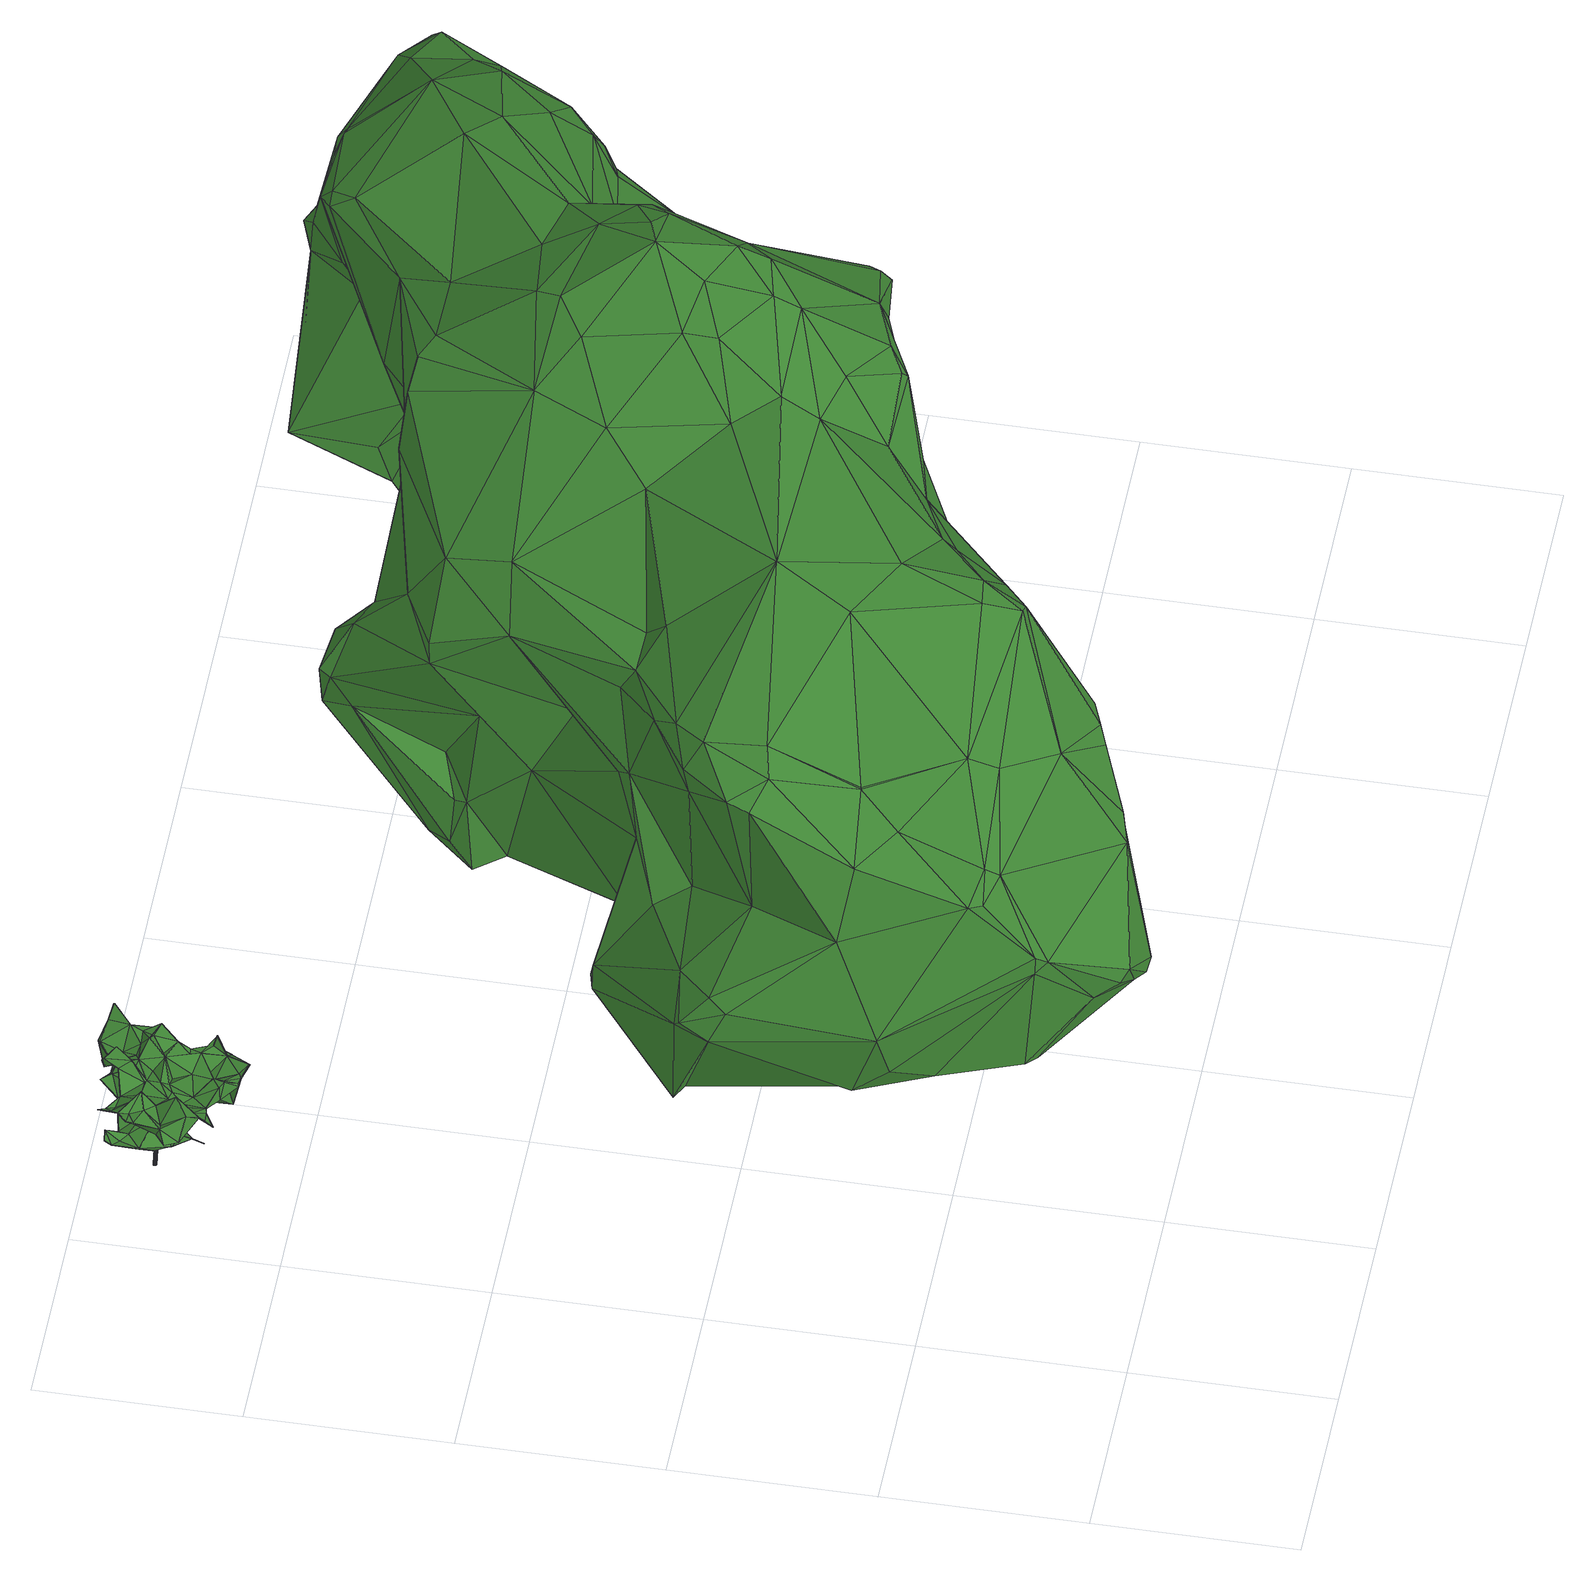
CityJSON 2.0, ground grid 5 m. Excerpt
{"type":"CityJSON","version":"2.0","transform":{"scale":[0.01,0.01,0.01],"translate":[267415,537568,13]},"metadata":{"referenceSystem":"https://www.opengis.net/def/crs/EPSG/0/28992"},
"CityObjects":{
"tree1":{"type":"SolitaryVegetationObject","attributes":{"gtid":627,"crown_width_m":3.7,"crown_median_z":15.9,"crown_r50_m":0.197,"crown_porosity":0.944,"trunk_H_m":2.72,"trunk_DBH_m":0.0849,"trunk_radius_m":0.0424,"trunk_base_height_m":13.18,"original_gtid":"629"},"geometry":[{"type":"Solid","lod":"3","boundaries":[[[[0,1,2]],[[3,4,5]],[[6,7,8]],[[9,10,11]],[[12,10,9]],[[13,14,15]],[[16,15,14]],[[17,18,19]],[[20,18,17]],[[15,16,21]],[[22,23,24]],[[25,26,27]],[[28,29,30]],[[31,29,28]],[[32,33,34]],[[35,15,36]],[[37,38,39]],[[0,2,40]],[[6,41,7]],[[42,41,6]],[[43,44,45]],[[46,45,44]],[[3,47,48]],[[49,50,51]],[[52,51,50]],[[53,54,55]],[[56,47,3]],[[0,57,58]],[[26,59,60]],[[61,9,62]],[[63,47,56]],[[8,64,65]],[[17,66,67]],[[68,67,66]],[[64,8,49]],[[51,64,49]],[[69,70,71]],[[72,73,25]],[[53,74,75]],[[76,74,53]],[[57,0,40]],[[77,78,79]],[[80,81,82]],[[80,82,83]],[[3,48,4]],[[84,85,86]],[[87,88,89]],[[90,91,88]],[[92,93,94]],[[95,96,45]],[[97,35,36]],[[98,99,100]],[[9,101,12]],[[23,84,24]],[[102,103,104]],[[0,58,1]],[[15,35,13]],[[105,106,75]],[[53,75,107]],[[2,1,108]],[[109,110,111]],[[112,113,114]],[[115,116,117]],[[42,118,41]],[[41,118,7]],[[119,120,94]],[[121,24,122]],[[54,121,122]],[[24,84,122]],[[123,124,125]],[[63,56,126]],[[115,127,116]],[[36,44,43]],[[96,95,128]],[[100,129,130]],[[121,54,131]],[[121,131,132]],[[113,72,62]],[[133,60,7]],[[134,133,118]],[[7,118,133]],[[40,135,136]],[[137,113,112]],[[5,138,139]],[[99,98,140]],[[56,141,126]],[[118,6,102]],[[118,42,6]],[[142,10,12]],[[102,104,138]],[[143,144,134]],[[13,35,97]],[[5,139,3]],[[145,146,147]],[[148,63,141]],[[63,126,141]],[[104,139,138]],[[22,149,23]],[[102,138,5]],[[150,151,78]],[[152,78,151]],[[152,151,150]],[[137,112,153]],[[36,108,154]],[[155,156,157]],[[158,159,160]],[[161,162,163]],[[102,6,103]],[[164,116,127]],[[165,116,164]],[[166,81,167]],[[168,45,169]],[[166,47,63]],[[166,48,47]],[[94,120,170]],[[134,171,170]],[[134,170,120]],[[171,94,170]],[[172,85,173]],[[102,5,118]],[[26,25,52]],[[158,160,174]],[[158,174,105]],[[117,116,165]],[[51,164,127]],[[108,175,2]],[[46,32,34]],[[176,177,66]],[[176,66,19]],[[53,55,76]],[[178,179,117]],[[127,64,51]],[[162,161,180]],[[30,181,182]],[[94,93,119]],[[86,172,173]],[[113,62,11]],[[183,184,185]],[[52,164,51]],[[43,96,128]],[[31,186,29]],[[187,29,186]],[[5,4,171]],[[5,171,118]],[[22,188,132]],[[24,188,22]],[[189,190,87]],[[43,175,108]],[[43,108,36]],[[180,158,162]],[[40,2,175]],[[136,135,191]],[[178,117,165]],[[136,192,40]],[[52,50,59]],[[26,52,59]],[[49,59,50]],[[61,72,193]],[[8,7,60]],[[105,194,158]],[[195,196,197]],[[174,39,38]],[[88,155,89]],[[88,101,155]],[[198,98,100]],[[141,199,148]],[[104,199,139]],[[103,6,195]],[[131,54,53]],[[49,60,59]],[[8,60,49]],[[27,26,60]],[[145,82,146]],[[94,4,200]],[[105,75,201]],[[163,162,202]],[[203,204,205]],[[119,193,120]],[[147,206,205]],[[73,72,113]],[[176,207,130]],[[140,71,70]],[[101,88,91]],[[101,91,181]],[[181,208,101]],[[174,209,110]],[[108,185,210]],[[1,185,108]],[[30,29,150]],[[37,33,32]],[[60,133,144]],[[109,186,31]],[[44,186,109]],[[140,211,71]],[[122,55,54]],[[76,55,122]],[[212,213,214]],[[215,18,20]],[[153,112,177]],[[178,165,129]],[[58,185,1]],[[216,217,218]],[[150,217,216]],[[37,190,21]],[[143,25,144]],[[195,125,124]],[[183,185,218]],[[40,185,57]],[[218,185,40]],[[219,100,220]],[[219,78,100]],[[40,192,218]],[[187,189,29]],[[160,9,61]],[[98,211,140]],[[19,211,98]],[[107,169,45]],[[78,179,178]],[[204,221,77]],[[222,77,221]],[[222,221,204]],[[57,185,58]],[[158,202,159]],[[3,139,56]],[[141,139,199]],[[159,202,162]],[[44,187,186]],[[56,139,141]],[[196,123,199]],[[148,199,123]],[[210,185,184]],[[114,223,11]],[[113,11,223]],[[113,223,114]],[[21,190,189]],[[107,46,224]],[[114,11,67]],[[156,225,159]],[[160,226,101]],[[153,165,137]],[[180,161,163]],[[164,137,165]],[[166,227,48]],[[4,48,227]],[[4,227,200]],[[181,30,150]],[[228,80,83]],[[229,80,228]],[[230,81,123]],[[19,66,17]],[[180,163,202]],[[180,202,158]],[[61,62,72]],[[90,231,232]],[[28,232,231]],[[119,61,193]],[[76,122,201]],[[84,173,201]],[[122,84,201]],[[86,173,84]],[[80,227,167]],[[9,11,62]],[[227,166,167]],[[80,167,81]],[[206,146,205]],[[205,146,203]],[[129,233,178]],[[78,178,233]],[[78,233,129]],[[234,168,169]],[[97,36,235]],[[236,93,237]],[[219,220,150]],[[219,150,78]],[[156,226,160]],[[107,45,46]],[[38,212,174]],[[38,156,212]],[[46,44,109]],[[85,84,194]],[[201,194,105]],[[85,194,201]],[[214,213,238]],[[8,65,6]],[[145,191,228]],[[135,228,191]],[[145,147,239]],[[125,64,127]],[[135,240,228]],[[61,119,236]],[[31,237,109]],[[31,28,237]],[[87,241,189]],[[183,189,241]],[[36,154,235]],[[37,32,38]],[[32,157,38]],[[147,146,206]],[[65,195,6]],[[52,242,164]],[[177,112,68]],[[106,110,109]],[[106,105,110]],[[68,66,177]],[[114,68,112]],[[115,117,179]],[[222,230,115]],[[79,243,192]],[[216,192,243]],[[216,243,79]],[[134,144,133]],[[154,210,235]],[[34,224,46]],[[107,224,132]],[[134,120,193]],[[183,241,184]],[[236,119,93]],[[220,100,69]],[[181,69,208]],[[216,218,192]],[[220,69,181]],[[220,181,150]],[[114,67,68]],[[153,177,130]],[[184,241,244]],[[98,176,19]],[[165,153,130]],[[165,130,129]],[[78,129,100]],[[130,177,176]],[[100,99,140]],[[69,100,140]],[[69,140,70]],[[155,157,32]],[[101,9,160]],[[222,245,77]],[[179,245,222]],[[237,28,236]],[[61,236,28]],[[77,245,78]],[[179,78,245]],[[39,231,90]],[[205,204,239]],[[205,239,147]],[[67,142,17]],[[216,79,152]],[[36,15,44]],[[187,44,15]],[[237,229,109]],[[228,83,145]],[[30,232,28]],[[72,25,143]],[[246,191,145]],[[231,247,174]],[[4,94,171]],[[155,226,156]],[[104,197,199]],[[196,199,197]],[[125,127,115]],[[15,21,187]],[[200,248,94]],[[21,189,187]],[[136,191,246]],[[37,16,111]],[[37,21,16]],[[16,32,111]],[[46,111,32]],[[109,111,46]],[[37,111,110]],[[204,77,246]],[[113,137,242]],[[228,240,234]],[[229,228,234]],[[52,25,242]],[[80,200,227]],[[234,169,229]],[[137,164,242]],[[79,246,77]],[[246,79,136]],[[123,125,230]],[[73,113,242]],[[73,242,25]],[[43,128,135]],[[240,135,128]],[[240,128,95]],[[83,82,145]],[[173,85,201]],[[154,108,210]],[[107,106,169]],[[107,75,106]],[[193,143,134]],[[72,143,193]],[[145,239,204]],[[246,145,204]],[[65,64,125]],[[95,168,240]],[[234,240,168]],[[38,157,156]],[[45,168,95]],[[87,190,88]],[[204,203,249]],[[172,86,85]],[[39,90,190]],[[166,63,81]],[[184,244,210]],[[13,210,244]],[[71,211,69]],[[69,211,208]],[[65,125,195]],[[32,16,250]],[[241,87,250]],[[14,250,16]],[[241,250,14]],[[131,107,132]],[[131,53,107]],[[203,82,81]],[[146,82,203]],[[244,14,13]],[[251,155,32]],[[195,124,196]],[[123,196,124]],[[45,96,43]],[[115,179,222]],[[115,230,125]],[[134,118,171]],[[22,252,33]],[[136,79,192]],[[43,135,175]],[[150,29,217]],[[189,217,29]],[[110,105,174]],[[135,40,175]],[[189,183,217]],[[218,217,183]],[[174,247,39]],[[142,20,17]],[[88,190,90]],[[142,215,20]],[[39,190,37]],[[80,248,200]],[[101,226,155]],[[97,235,13]],[[210,13,235]],[[90,232,30]],[[61,231,160]],[[61,28,231]],[[174,160,231]],[[222,249,230]],[[204,249,222]],[[162,194,23]],[[158,194,162]],[[212,159,238]],[[214,238,159]],[[212,238,213]],[[212,156,159]],[[110,33,37]],[[159,162,23]],[[19,18,211]],[[215,208,211]],[[253,100,130]],[[198,100,253]],[[215,211,18]],[[208,215,12]],[[253,98,198]],[[101,208,12]],[[231,39,247]],[[225,156,160]],[[159,225,160]],[[123,254,148]],[[27,144,25]],[[60,144,27]],[[229,248,80]],[[92,94,248]],[[229,237,248]],[[81,230,249]],[[81,249,203]],[[98,207,176]],[[253,207,98]],[[253,130,207]],[[215,142,12]],[[78,152,79]],[[67,10,142]],[[11,10,67]],[[150,216,152]],[[148,254,63]],[[132,252,22]],[[251,32,250]],[[109,229,169]],[[109,169,106]],[[132,188,121]],[[24,121,188]],[[103,197,104]],[[195,197,103]],[[92,248,93]],[[237,93,248]],[[174,149,209]],[[212,149,174]],[[214,149,212]],[[159,23,149]],[[159,149,214]],[[23,194,84]],[[149,22,209]],[[33,209,22]],[[33,110,209]],[[241,14,244]],[[89,251,250]],[[87,89,250]],[[89,155,251]],[[91,182,181]],[[90,182,91]],[[90,30,182]],[[123,81,254]],[[81,63,254]],[[201,75,74]],[[201,74,76]],[[33,252,34]],[[224,252,132]],[[224,34,252]],[[255,256,257]],[[255,257,258]],[[258,257,259]],[[258,259,260]],[[257,256,261]],[[257,261,259]],[[259,261,262]],[[259,262,260]],[[261,256,263]],[[261,263,262]],[[262,263,264]],[[262,264,260]],[[263,256,265]],[[263,265,264]],[[264,265,266]],[[264,266,260]],[[265,256,267]],[[265,267,266]],[[266,267,268]],[[266,268,260]],[[267,256,269]],[[267,269,268]],[[268,269,270]],[[268,270,260]],[[269,256,271]],[[269,271,270]],[[270,271,272]],[[270,272,260]],[[271,256,273]],[[271,273,272]],[[272,273,274]],[[272,274,260]],[[273,256,275]],[[273,275,274]],[[274,275,276]],[[274,276,260]],[[275,256,277]],[[275,277,276]],[[276,277,278]],[[276,278,260]],[[277,256,279]],[[277,279,278]],[[278,279,280]],[[278,280,260]],[[279,256,281]],[[279,281,280]],[[280,281,282]],[[280,282,260]],[[281,256,283]],[[281,283,282]],[[282,283,284]],[[282,284,260]],[[283,256,285]],[[283,285,284]],[[284,285,286]],[[284,286,260]],[[285,256,287]],[[285,287,286]],[[286,287,288]],[[286,288,260]],[[287,256,289]],[[287,289,288]],[[288,289,290]],[[288,290,260]],[[289,256,291]],[[289,291,290]],[[290,291,292]],[[290,292,260]],[[291,256,293]],[[291,293,292]],[[292,293,294]],[[292,294,260]],[[293,256,295]],[[293,295,294]],[[294,295,296]],[[294,296,260]],[[295,256,297]],[[295,297,296]],[[296,297,298]],[[296,298,260]],[[297,256,299]],[[297,299,298]],[[298,299,300]],[[298,300,260]],[[299,256,301]],[[299,301,300]],[[300,301,302]],[[300,302,260]],[[301,256,303]],[[301,303,302]],[[302,303,304]],[[302,304,260]],[[303,256,255]],[[303,255,304]],[[304,255,258]],[[304,258,260]]]]}]},
"tree2":{"type":"SolitaryVegetationObject","attributes":{"gtid":98,"crown_width_m":21.3,"crown_median_z":24.15,"crown_r50_m":0.448,"crown_porosity":0.89,"trunk_H_m":10.99,"trunk_DBH_m":1.55,"trunk_radius_m":0.774,"trunk_base_height_m":13.16,"original_gtid":"98"},"geometry":[{"type":"Solid","lod":"3","boundaries":[[[[305,306,307]],[[308,309,310]],[[311,312,313]],[[314,313,312]],[[315,316,317]],[[318,317,316]],[[319,320,321]],[[322,323,324]],[[310,325,326]],[[327,328,329]],[[330,331,332]],[[315,317,333]],[[334,335,336]],[[337,338,339]],[[340,341,342]],[[343,344,345]],[[346,347,348]],[[349,350,351]],[[352,307,353]],[[318,316,354]],[[355,356,345]],[[357,358,359]],[[360,324,323]],[[342,332,331]],[[361,362,363]],[[364,365,361]],[[366,367,368]],[[369,319,370]],[[371,337,365]],[[372,329,373]],[[374,375,376]],[[377,378,379]],[[355,380,381]],[[382,383,384]],[[382,385,383]],[[335,345,344]],[[386,332,342]],[[342,377,340]],[[355,387,388]],[[389,385,390]],[[391,392,393]],[[365,394,361]],[[374,376,395]],[[396,397,398]],[[399,397,396]],[[330,332,386]],[[364,400,365]],[[319,369,401]],[[325,385,382]],[[390,385,325]],[[307,402,305]],[[402,331,330]],[[403,404,405]],[[390,406,380]],[[407,408,394]],[[342,331,377]],[[409,353,307]],[[330,305,402]],[[398,366,410]],[[411,412,413]],[[355,388,356]],[[414,356,388]],[[415,416,417]],[[416,418,417]],[[327,419,328]],[[386,420,330]],[[421,422,423]],[[415,417,424]],[[367,366,315]],[[425,426,427]],[[378,307,352]],[[378,352,428]],[[393,429,430]],[[431,408,432]],[[433,434,435]],[[436,392,391]],[[367,333,374]],[[396,418,399]],[[416,399,418]],[[366,437,438]],[[398,437,366]],[[439,326,440]],[[441,370,442]],[[441,369,370]],[[443,397,416]],[[416,415,443]],[[444,445,438]],[[401,445,444]],[[397,401,437]],[[325,382,446]],[[447,448,424]],[[349,449,450]],[[451,452,453]],[[308,454,455]],[[456,454,308]],[[457,433,435]],[[330,420,305]],[[457,420,458]],[[366,368,410]],[[459,460,461]],[[411,413,370]],[[323,396,398]],[[323,322,396]],[[462,317,318]],[[413,442,370]],[[463,464,419]],[[464,328,419]],[[367,374,395]],[[465,466,467]],[[468,469,424]],[[354,470,471]],[[401,369,445]],[[409,307,472]],[[473,389,334]],[[396,322,418]],[[474,439,475]],[[476,477,400]],[[398,410,360]],[[398,360,323]],[[478,413,412]],[[465,479,480]],[[461,481,338]],[[305,420,482]],[[457,482,420]],[[381,380,406]],[[483,484,485]],[[486,439,487]],[[439,486,488]],[[489,393,430]],[[489,430,490]],[[345,356,343]],[[356,414,343]],[[472,307,306]],[[365,400,371]],[[375,374,462]],[[387,381,491]],[[492,449,484]],[[493,494,343]],[[343,494,311]],[[364,495,400]],[[488,496,497]],[[368,360,410]],[[496,498,499]],[[500,459,501]],[[315,333,367]],[[502,503,504]],[[505,506,507]],[[461,460,508]],[[364,509,495]],[[361,509,364]],[[510,357,511]],[[347,458,348]],[[460,407,508]],[[371,512,513]],[[371,513,337]],[[338,337,513]],[[424,448,514]],[[515,516,517]],[[314,312,327]],[[518,519,494]],[[349,483,449]],[[428,379,378]],[[377,379,340]],[[423,520,521]],[[521,421,423]],[[425,512,404]],[[522,357,523]],[[454,524,350]],[[525,479,526]],[[381,387,355]],[[501,459,461]],[[468,424,514]],[[527,528,320]],[[529,527,320]],[[380,389,390]],[[328,373,329]],[[310,326,456]],[[456,308,310]],[[501,479,500]],[[461,530,501]],[[449,483,485]],[[422,349,423]],[[531,532,533]],[[531,490,532]],[[361,363,509]],[[357,522,531]],[[534,535,520]],[[489,520,535]],[[404,403,433]],[[319,321,411]],[[411,321,528]],[[450,492,536]],[[496,486,487]],[[359,521,523]],[[371,400,477]],[[399,416,397]],[[401,397,443]],[[401,443,319]],[[494,519,311]],[[528,321,320]],[[537,433,457]],[[370,319,411]],[[518,363,519]],[[538,539,540]],[[455,539,538]],[[521,359,358]],[[441,445,369]],[[541,455,542]],[[541,406,455]],[[500,543,459]],[[472,306,457]],[[354,471,464]],[[328,464,471]],[[328,471,373]],[[442,372,441]],[[425,404,391]],[[484,449,485]],[[527,544,528]],[[333,317,462]],[[409,472,435]],[[457,435,472]],[[325,310,309]],[[421,358,357]],[[326,439,456]],[[523,357,359]],[[444,438,437]],[[397,437,398]],[[545,546,414]],[[547,548,514]],[[457,458,347]],[[494,549,518]],[[383,550,384]],[[424,469,415]],[[488,497,475]],[[476,512,477]],[[419,551,463]],[[468,544,527]],[[388,387,491]],[[319,529,320]],[[443,529,319]],[[371,477,512]],[[552,349,450]],[[380,355,553]],[[534,554,426]],[[409,434,545]],[[521,358,421]],[[482,306,305]],[[482,457,306]],[[555,556,350]],[[557,556,555]],[[344,311,558]],[[537,347,346]],[[483,349,351]],[[559,515,560]],[[517,560,515]],[[444,437,401]],[[479,530,513]],[[450,449,492]],[[419,327,551]],[[456,524,454]],[[488,475,439]],[[508,481,461]],[[392,429,393]],[[537,457,347]],[[346,404,537]],[[413,452,451]],[[478,452,413]],[[402,561,331]],[[307,561,402]],[[521,490,523]],[[562,563,536]],[[376,375,564]],[[423,349,565]],[[423,565,520]],[[565,534,520]],[[346,566,404]],[[490,567,489]],[[414,568,545]],[[353,545,568]],[[569,348,458]],[[570,571,427]],[[566,346,572]],[[571,526,573]],[[574,348,569]],[[575,348,574]],[[342,341,386]],[[386,341,421]],[[422,421,341]],[[576,441,577]],[[543,578,579]],[[326,325,440]],[[446,440,325]],[[382,384,446]],[[495,509,506]],[[355,345,335]],[[462,318,580]],[[458,581,569]],[[487,504,582]],[[483,474,484]],[[474,492,484]],[[331,561,377]],[[378,377,561]],[[583,584,440]],[[504,584,583]],[[572,436,566]],[[467,559,560]],[[329,336,558]],[[363,362,579]],[[432,579,362]],[[534,565,554]],[[411,528,412]],[[422,555,349]],[[341,555,422]],[[559,585,586]],[[368,367,587]],[[562,349,563]],[[558,313,314]],[[465,480,466]],[[547,514,448]],[[325,406,390]],[[558,311,313]],[[465,500,479]],[[315,366,316]],[[476,505,588]],[[460,459,432]],[[425,534,426]],[[372,451,329]],[[442,451,372]],[[544,589,528]],[[413,451,442]],[[450,536,563]],[[552,450,563]],[[350,556,454]],[[468,502,544]],[[420,581,458]],[[420,590,581]],[[406,541,381]],[[412,528,589]],[[311,344,343]],[[514,502,468]],[[446,384,550]],[[591,507,592]],[[583,593,412]],[[467,466,498]],[[535,425,391]],[[535,391,489]],[[476,404,512]],[[537,404,433]],[[445,441,576]],[[375,594,578]],[[543,375,578]],[[558,336,344]],[[309,406,325]],[[309,308,406]],[[385,453,383]],[[385,473,453]],[[412,593,478]],[[344,336,335]],[[428,540,379]],[[409,545,353]],[[473,336,329]],[[334,336,473]],[[353,595,352]],[[308,455,406]],[[463,318,464]],[[493,592,596]],[[502,504,544]],[[504,487,584]],[[440,597,439]],[[435,434,409]],[[578,598,579]],[[488,486,496]],[[552,563,349]],[[531,533,511]],[[575,599,600]],[[494,493,596]],[[388,595,568]],[[542,540,428]],[[542,538,540]],[[491,381,541]],[[542,428,352]],[[389,473,385]],[[329,453,473]],[[451,453,329]],[[329,314,327]],[[558,314,329]],[[445,576,438]],[[460,432,407]],[[542,595,541]],[[352,595,542]],[[491,595,388]],[[601,592,493]],[[541,595,491]],[[546,601,343]],[[546,343,414]],[[343,601,493]],[[521,567,490]],[[592,549,596]],[[506,549,592]],[[379,602,340]],[[350,483,351]],[[427,513,512]],[[427,573,513]],[[440,593,583]],[[446,593,440]],[[388,568,414]],[[525,497,499]],[[499,498,466]],[[439,597,487]],[[584,487,597]],[[584,597,440]],[[322,447,418]],[[360,587,324]],[[587,586,324]],[[498,603,547]],[[583,589,504]],[[544,504,589]],[[456,439,524]],[[443,604,529]],[[415,604,443]],[[417,447,424]],[[417,418,447]],[[547,603,548]],[[432,408,407]],[[555,341,340]],[[575,572,348]],[[346,348,572]],[[307,378,561]],[[426,554,427]],[[578,605,598]],[[565,562,492]],[[427,606,570]],[[554,606,427]],[[403,588,433]],[[588,591,433]],[[353,568,595]],[[427,512,425]],[[579,598,607]],[[504,503,582]],[[582,503,496]],[[548,603,608]],[[548,608,502]],[[605,463,551]],[[480,525,499]],[[609,605,551]],[[609,519,605]],[[438,576,470]],[[454,539,455]],[[375,462,594]],[[510,511,421]],[[590,421,511]],[[438,316,366]],[[333,462,374]],[[354,316,470]],[[559,610,585]],[[324,585,610]],[[580,463,605]],[[580,594,462]],[[580,605,594]],[[560,465,467]],[[566,436,391]],[[322,610,447]],[[324,610,322]],[[593,446,550]],[[548,502,514]],[[497,496,499]],[[404,566,391]],[[368,587,360]],[[557,454,556]],[[516,515,559]],[[474,606,492]],[[475,606,474]],[[543,564,375]],[[529,604,527]],[[448,447,467]],[[545,434,546]],[[546,434,601]],[[606,554,565]],[[606,565,492]],[[601,434,592]],[[465,560,500]],[[334,389,553]],[[590,386,421]],[[560,543,500]],[[499,466,480]],[[498,547,467]],[[448,467,547]],[[434,433,591]],[[434,591,592]],[[474,524,439]],[[483,524,474]],[[455,538,542]],[[520,489,567]],[[540,602,379]],[[557,555,602]],[[555,340,602]],[[354,464,318]],[[349,555,350]],[[575,532,599]],[[447,610,467]],[[582,496,487]],[[496,503,603]],[[609,312,519]],[[551,312,609]],[[350,524,483]],[[476,588,405]],[[588,505,591]],[[591,505,507]],[[489,391,393]],[[404,476,405]],[[607,598,519]],[[570,606,475]],[[507,506,592]],[[519,598,605]],[[403,405,588]],[[579,459,543]],[[432,459,579]],[[376,611,395]],[[586,516,559]],[[590,569,581]],[[522,523,531]],[[430,532,490]],[[599,532,430]],[[511,532,575]],[[533,532,511]],[[607,519,363]],[[412,589,583]],[[523,490,531]],[[508,339,481]],[[492,562,536]],[[602,539,557]],[[454,557,539]],[[470,316,438]],[[603,498,496]],[[525,571,497]],[[527,469,468]],[[503,608,603]],[[593,452,478]],[[502,608,503]],[[517,612,560]],[[527,604,469]],[[415,469,604]],[[362,431,432]],[[467,610,559]],[[593,550,452]],[[613,441,372]],[[580,318,463]],[[613,372,373]],[[560,612,543]],[[531,511,357]],[[575,574,511]],[[590,511,574]],[[506,505,614]],[[565,349,562]],[[540,539,602]],[[338,513,530]],[[508,394,365]],[[407,394,508]],[[334,553,335]],[[461,338,530]],[[335,553,355]],[[605,578,594]],[[394,362,361]],[[392,572,429]],[[579,607,363]],[[420,386,590]],[[574,569,590]],[[520,567,521]],[[510,421,357]],[[497,570,475]],[[509,363,549]],[[573,427,571]],[[525,526,571]],[[479,513,526]],[[526,513,573]],[[497,571,570]],[[509,549,506]],[[505,476,400]],[[394,431,362]],[[596,549,494]],[[495,614,400]],[[505,400,614]],[[425,535,534]],[[586,585,324]],[[436,572,392]],[[551,327,312]],[[480,479,525]],[[519,312,311]],[[453,550,383]],[[453,452,550]],[[517,516,615]],[[615,516,586]],[[517,615,616]],[[615,586,616]],[[587,616,586]],[[395,616,367]],[[587,367,616]],[[517,616,611]],[[395,611,616]],[[338,481,339]],[[380,553,389]],[[365,339,508]],[[337,339,365]],[[479,501,530]],[[613,577,441]],[[572,575,600]],[[518,549,363]],[[506,614,495]],[[599,429,600]],[[430,429,599]],[[600,429,572]],[[471,577,373]],[[613,373,577]],[[470,576,577]],[[470,577,471]],[[517,611,612]],[[543,612,564]],[[564,612,376]],[[611,376,612]],[[394,408,431]],[[617,618,619]],[[617,619,620]],[[620,619,621]],[[620,621,622]],[[619,618,623]],[[619,623,621]],[[621,623,624]],[[621,624,622]],[[623,618,625]],[[623,625,624]],[[624,625,626]],[[624,626,622]],[[625,618,627]],[[625,627,626]],[[626,627,628]],[[626,628,622]],[[627,618,629]],[[627,629,628]],[[628,629,630]],[[628,630,622]],[[629,618,631]],[[629,631,630]],[[630,631,632]],[[630,632,622]],[[631,618,633]],[[631,633,632]],[[632,633,634]],[[632,634,622]],[[633,618,635]],[[633,635,634]],[[634,635,636]],[[634,636,622]],[[635,618,637]],[[635,637,636]],[[636,637,638]],[[636,638,622]],[[637,618,639]],[[637,639,638]],[[638,639,640]],[[638,640,622]],[[639,618,641]],[[639,641,640]],[[640,641,642]],[[640,642,622]],[[641,618,643]],[[641,643,642]],[[642,643,644]],[[642,644,622]],[[643,618,645]],[[643,645,644]],[[644,645,646]],[[644,646,622]],[[645,618,647]],[[645,647,646]],[[646,647,648]],[[646,648,622]],[[647,618,649]],[[647,649,648]],[[648,649,650]],[[648,650,622]],[[649,618,651]],[[649,651,650]],[[650,651,652]],[[650,652,622]],[[651,618,653]],[[651,653,652]],[[652,653,654]],[[652,654,622]],[[653,618,655]],[[653,655,654]],[[654,655,656]],[[654,656,622]],[[655,618,657]],[[655,657,656]],[[656,657,658]],[[656,658,622]],[[657,618,659]],[[657,659,658]],[[658,659,660]],[[658,660,622]],[[659,618,661]],[[659,661,660]],[[660,661,662]],[[660,662,622]],[[661,618,663]],[[661,663,662]],[[662,663,664]],[[662,664,622]],[[663,618,665]],[[663,665,664]],[[664,665,666]],[[664,666,622]],[[665,618,617]],[[665,617,666]],[[666,617,620]],[[666,620,622]]]]}]}
},
"vertices":[
[434,2470,370],[407,2479,343],[405,2479,344],[126,2422,328],[164,2384,295],[113,2378,338],[73,2298,343],[77,2254,304],[105,2243,362],[299,2242,223],[332,2184,249],[302,2165,222],[356,2203,246],[401,2463,233],[397,2409,242],[382,2436,235],[386,2377,224],[363,2136,297],[364,2137,297],[363,2138,297],[363,2137,296],[385,2377,225],[240,2354,149],[218,2296,141],[188,2384,150],[188,2209,297],[143,2184,300],[148,2205,312],[307,2310,273],[353,2342,305],[360,2309,287],[307,2356,291],[361,2353,171],[290,2392,141],[290,2393,140],[386,2490,226],[352,2479,240],[361,2353,173],[352,2326,174],[353,2326,175],[388,2424,354],[54,2285,311],[55,2286,311],[329,2454,276],[333,2439,276],[275,2435,222],[302,2409,210],[143,2437,317],[155,2418,311],[140,2218,330],[148,2205,313],[158,2236,323],[188,2209,299],[199,2449,189],[170,2446,183],[170,2445,184],[117,2452,337],[435,2469,370],[434,2471,370],[143,2185,302],[140,2218,328],[267,2264,255],[279,2235,254],[144,2438,318],[149,2273,380],[102,2302,327],[327,2152,285],[327,2151,283],[303,2153,292],[394,2227,315],[390,2218,352],[391,2218,351],[220,2241,281],[204,2213,295],[198,2415,160],[220,2397,165],[165,2428,177],[306,2389,327],[331,2331,321],[334,2368,374],[229,2387,294],[192,2413,314],[238,2425,359],[268,2397,323],[183,2366,156],[150,2328,190],[149,2328,191],[416,2349,225],[376,2288,219],[394,2296,190],[374,2288,220],[375,2280,293],[225,2382,298],[258,2329,306],[188,2341,268],[264,2473,288],[295,2453,280],[386,2491,227],[389,2195,289],[392,2227,315],[373,2253,305],[364,2239,222],[82,2363,342],[82,2363,344],[78,2380,351],[245,2339,201],[259,2370,194],[237,2425,151],[367,2496,310],[270,2386,268],[261,2370,194],[302,2407,209],[268,2179,325],[255,2188,279],[296,2151,290],[206,2302,311],[212,2270,294],[237,2298,302],[103,2313,295],[237,2298,300],[181,2324,276],[198,2415,158],[164,2428,177],[158,2367,347],[151,2356,382],[154,2322,338],[117,2453,338],[184,2271,310],[295,2453,282],[317,2265,288],[305,2212,292],[199,2451,189],[237,2426,149],[110,2272,312],[156,2288,295],[345,2433,304],[349,2392,334],[256,2190,317],[78,2380,349],[104,2403,347],[389,2218,351],[117,2452,339],[344,2158,280],[184,2271,308],[157,2236,321],[268,2429,356],[235,2458,388],[280,2438,386],[126,2422,330],[220,2296,142],[395,2312,311],[353,2341,307],[364,2364,353],[283,2209,318],[383,2446,302],[393,2295,189],[320,2291,165],[353,2326,173],[232,2274,169],[276,2280,146],[317,2271,207],[204,2216,179],[235,2250,159],[205,2217,180],[204,2213,297],[242,2249,290],[196,2442,271],[197,2441,272],[263,2472,288],[275,2433,222],[180,2325,276],[155,2329,303],[150,2327,191],[151,2328,191],[287,2312,150],[358,2489,316],[344,2158,282],[290,2184,307],[264,2310,300],[259,2329,308],[204,2218,180],[388,2281,298],[362,2297,290],[441,2397,281],[456,2427,272],[410,2450,326],[331,2403,308],[376,2395,258],[220,2397,163],[415,2382,263],[414,2349,225],[331,2400,314],[380,2393,347],[211,2270,292],[218,2296,142],[127,2346,344],[150,2356,383],[113,2378,340],[373,2253,303],[104,2403,349],[194,2380,281],[184,2366,158],[235,2250,161],[237,2425,360],[255,2397,373],[234,2458,389],[235,2459,389],[324,2215,261],[409,2187,276],[240,2353,150],[427,2444,273],[391,2195,289],[287,2311,149],[282,2310,93],[281,2310,95],[408,2186,276],[385,2349,374],[411,2374,330],[412,2374,331],[375,2280,295],[387,2281,300],[269,2395,323],[250,2360,318],[332,2185,251],[290,2394,141],[319,2290,166],[375,2288,218],[196,2440,270],[287,2415,304],[269,2386,269],[188,2363,331],[317,2272,208],[333,2295,276],[307,2310,275],[286,2448,288],[401,2463,235],[263,2310,299],[276,2337,289],[282,2309,94],[280,2436,386],[287,2448,289],[416,2383,262],[204,2212,296],[364,2365,354],[420,2436,254],[307,2356,293],[307,2390,327],[318,2291,166],[229,2385,293],[243,2364,317],[415,2349,224],[393,2297,190],[289,2393,141],[351,2235,256],[156,2418,313],[279,2345,18],[275,2345,18],[279,2346,18],[282,2333,290],[282,2334,290],[278,2333,290],[279,2347,18],[282,2335,290],[278,2348,18],[281,2336,290],[277,2349,18],[280,2336,290],[276,2349,18],[279,2337,290],[275,2349,18],[278,2337,290],[274,2349,18],[277,2337,290],[273,2349,18],[276,2337,290],[272,2348,18],[275,2336,290],[271,2347,18],[274,2335,290],[271,2346,18],[274,2334,290],[271,2345,18],[274,2333,290],[271,2344,18],[274,2332,290],[271,2343,18],[274,2331,290],[272,2342,18],[275,2330,290],[273,2341,18],[276,2329,290],[274,2341,18],[277,2329,290],[275,2341,18],[278,2329,290],[276,2341,18],[279,2329,290],[277,2341,18],[280,2329,290],[278,2342,18],[281,2330,290],[279,2343,18],[282,2330,290],[279,2344,18],[282,2331,290],
[2042,2201,1711],[2010,2205,1726],[2075,2009,1872],[1879,942,1640],[1859,911,1650],[1864,885,1619],[865,1607,1555],[597,1266,1523],[731,1265,1514],[676,1208,1602],[76,962,958],[145,713,1172],[92,1004,989],[273,934,1124],[608,263,1415],[772,187,1292],[805,205,1322],[316,266,698],[290,292,698],[331,436,624],[1627,873,1781],[1803,882,1554],[403,1137,1564],[336,1061,1583],[722,956,1814],[2359,2140,1648],[2414,2046,1687],[2438,2073,1648],[87,1075,898],[1242,1185,1993],[1240,1270,1999],[1105,1132,1857],[1218,1889,719],[1048,1775,581],[1007,1809,552],[2359,1822,1587],[2384,1775,1471],[2443,1964,1597],[1135,1601,1855],[1065,1419,1832],[1222,1506,1962],[2096,2173,1120],[2069,2219,1235],[2242,2325,1086],[2332,1376,1153],[2114,1327,1295],[2249,1224,1186],[1925,1817,1935],[1878,1898,1911],[204,929,1501],[1417,1365,2109],[1308,1569,2001],[2539,2015,710],[2383,1938,741],[2522,1975,667],[204,491,710],[959,2052,999],[889,1687,1006],[804,1790,1248],[977,2082,1004],[1004,2079,874],[76,605,932],[73,1003,862],[135,675,698],[486,387,1464],[812,390,1660],[1287,1915,748],[654,770,1748],[338,910,1595],[99,1089,881],[412,1334,720],[383,1331,672],[2310,1888,1706],[2174,1862,1830],[2131,1690,1784],[1458,1178,2086],[1545,1355,2075],[1479,819,1797],[1298,893,1863],[1424,785,1766],[1368,1011,1997],[2504,2129,1508],[1499,1389,2087],[1538,1519,2019],[1362,1076,2034],[1460,1099,2054],[1994,1998,854],[1986,2088,618],[1962,2023,540],[981,2006,892],[218,1111,515],[368,144,865],[266,234,1068],[249,262,1042],[394,85,899],[1063,2067,952],[289,351,1313],[2289,2098,1716],[1632,1918,1311],[1923,1939,1043],[1793,1676,1011],[1633,1185,1920],[862,1753,607],[874,1744,734],[1751,2134,1783],[123,582,787],[845,388,1641],[937,452,1611],[852,489,1704],[1338,1631,1976],[594,48,793],[413,67,929],[560,54,775],[516,74,791],[318,1105,1503],[2210,2256,1506],[2430,1959,1139],[2376,1689,1228],[2339,1738,1152],[830,188,722],[1698,1703,890],[1832,1612,949],[1630,1467,945],[2036,1723,1854],[2021,2123,637],[2017,2056,611],[957,1779,804],[855,1712,749],[1654,2049,1346],[1591,2000,1702],[1768,2197,1727],[2007,2124,703],[246,261,1097],[209,412,1273],[1818,950,1153],[1484,744,1428],[466,459,1505],[781,481,1700],[638,113,1115],[225,381,1271],[280,386,1336],[1447,773,1737],[584,407,853],[851,329,752],[2348,1134,911],[2361,1166,887],[820,678,1759],[982,610,1690],[1167,931,1847],[1980,1309,1531],[1818,1227,1672],[1887,921,1540],[1933,2247,1585],[2163,2306,1260],[846,1614,598],[827,1694,559],[898,1665,522],[191,1090,966],[301,1089,1450],[219,986,1513],[772,1160,699],[955,1042,807],[793,781,728],[1078,241,845],[800,196,866],[203,680,1362],[270,894,1554],[1800,2195,1746],[1174,1025,1898],[1992,1130,1123],[1794,983,1040],[1437,1866,1020],[1448,1866,948],[977,574,1664],[1146,1362,759],[1050,1227,839],[981,1798,532],[2030,2233,1629],[2247,1192,1172],[2293,1123,931],[2308,1126,941],[1647,778,941],[1625,756,961],[1709,885,951],[2084,1960,685],[2353,1965,695],[1597,1439,2036],[2233,1196,863],[1223,1916,1707],[911,1771,1494],[1053,2057,1065],[1569,759,827],[1531,939,850],[1222,801,706],[1267,880,729],[729,1227,690],[908,1573,632],[1236,416,831],[1251,574,875],[1262,547,1184],[1154,1897,1080],[1037,1961,1188],[1181,1818,1358],[957,1819,537],[991,2003,1155],[2361,2187,998],[2400,2279,998],[1560,1772,874],[1264,1601,730],[1086,283,789],[536,957,641],[513,944,649],[437,1082,586],[793,1789,1324],[748,1592,1430],[2159,1797,950],[2335,1902,752],[2512,2012,675],[2520,1977,659],[1962,1134,1210],[1318,1274,838],[1323,1348,743],[1022,224,965],[867,230,1328],[698,133,1154],[1024,1599,647],[2450,2040,683],[2303,2113,734],[2312,2105,763],[1959,1636,948],[2052,1947,831],[2288,1242,846],[1937,2070,1248],[1878,1537,1701],[2033,1563,1674],[2052,1624,1782],[1631,1410,2010],[1708,1565,1900],[638,1298,699],[1132,306,1053],[1506,1864,1796],[1341,1870,1784],[1065,592,826],[1189,428,817],[932,1864,1337],[1249,786,1699],[453,1197,1514],[2320,1210,913],[1356,1238,2060],[1930,1253,1148],[2319,1691,1423],[2078,1545,1543],[2088,1577,1643],[971,1309,1743],[652,803,665],[650,1061,625],[2292,1951,1734],[2272,1251,868],[2290,1247,852],[413,1340,689],[2222,1344,1112],[1999,2035,882],[2251,1921,740],[1526,1653,1939],[2308,2354,1114],[1589,1338,1053],[1437,1274,897],[2040,2343,681],[1329,1354,744],[2376,2341,1021],[2159,2333,696],[299,594,1405],[352,690,1475],[556,1258,1010],[795,1547,945],[437,1105,997],[2250,2311,1229],[1399,757,922],[1244,617,1381],[1344,658,1294],[412,609,788],[306,747,723],[157,704,686],[1436,1865,1105],[1013,432,1315],[2347,2221,1244],[1444,1844,1308],[1193,1914,1511],[1262,697,1526],[425,1196,931],[1674,1615,1935],[1167,1927,1572],[1578,863,1072],[608,1310,1170],[2123,2157,705],[2066,2245,674],[1297,1905,1751],[2102,1606,1698],[1206,623,830],[696,129,1114],[554,1274,1223],[1925,1188,1104],[775,1439,1180],[1226,438,823],[608,1305,1449],[498,484,788],[378,1182,599],[466,1255,664],[360,692,1474],[1073,2027,1079],[295,1068,599],[248,1088,527],[1352,1294,15],[1275,1295,16],[1350,1314,15],[1362,1282,1114],[1359,1302,1114],[1284,1282,1115],[1343,1333,16],[1352,1320,1114],[1330,1349,16],[1340,1337,1115],[1314,1362,16],[1324,1349,1115],[1296,1370,17],[1305,1357,1115],[1276,1372,17],[1285,1360,1116],[1256,1370,17],[1265,1357,1116],[1237,1362,17],[1246,1350,1116],[1221,1350,17],[1230,1338,1116],[1208,1334,17],[1218,1322,1116],[1200,1316,17],[1210,1303,1116],[1198,1296,17],[1207,1283,1115],[1200,1276,16],[1209,1263,1115],[1208,1257,16],[1217,1244,1115],[1220,1241,16],[1229,1228,1114],[1236,1228,15],[1245,1216,1114],[1254,1220,15],[1263,1208,1114],[1274,1218,15],[1283,1205,1114],[1294,1220,15],[1303,1207,1114],[1313,1228,15],[1322,1215,1114],[1329,1240,15],[1338,1227,1114],[1342,1256,15],[1351,1243,1114],[1349,1274,15],[1359,1262,1114]
]}
